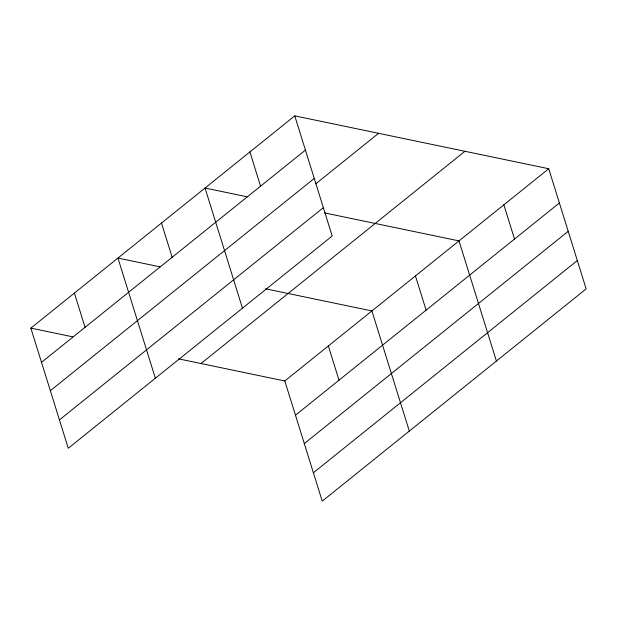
<?xml version="1.0" encoding="UTF-8"?>
<svg xmlns="http://www.w3.org/2000/svg" width="617" height="617" viewBox="0 0 617 617"><rect width="100%" height="100%" fill="white"/><g stroke="black" fill="none" stroke-linecap="round" stroke-linejoin="round"><path stroke-width="0.93" d="M294.772 115.865L332.193 236.018L68.271 448.266L30.85 328.113L294.772 115.865L548.729 168.734L586.15 288.887L322.228 501.135L284.807 380.982L178.475 358.847M41.509 362.341L305.43 150.101M50.339 390.692L314.261 178.452M315.765 183.827L378.576 133.318M59.44 419.907L323.362 207.667M201.003 363.536L464.925 151.288M284.807 380.982L548.729 168.734M295.466 415.21L559.388 202.97M304.297 443.569L568.218 231.321M313.397 472.776L577.319 260.536M246.939 196.754L205.037 188.031L242.458 308.184M324.511 212.904L458.994 240.9L496.415 361.053M159.849 266.799L117.947 258.068L155.368 378.221M265.572 288.802L371.897 310.945L409.326 431.09M30.85 328.113L72.752 336.836M503.858 204.821L514.524 239.049M415.449 275.922L426.108 310.15M328.352 345.96L339.011 380.195M249.908 151.952L260.567 186.18M161.492 223.053L172.151 257.281M74.395 293.09L85.061 327.318"/></g></svg>
